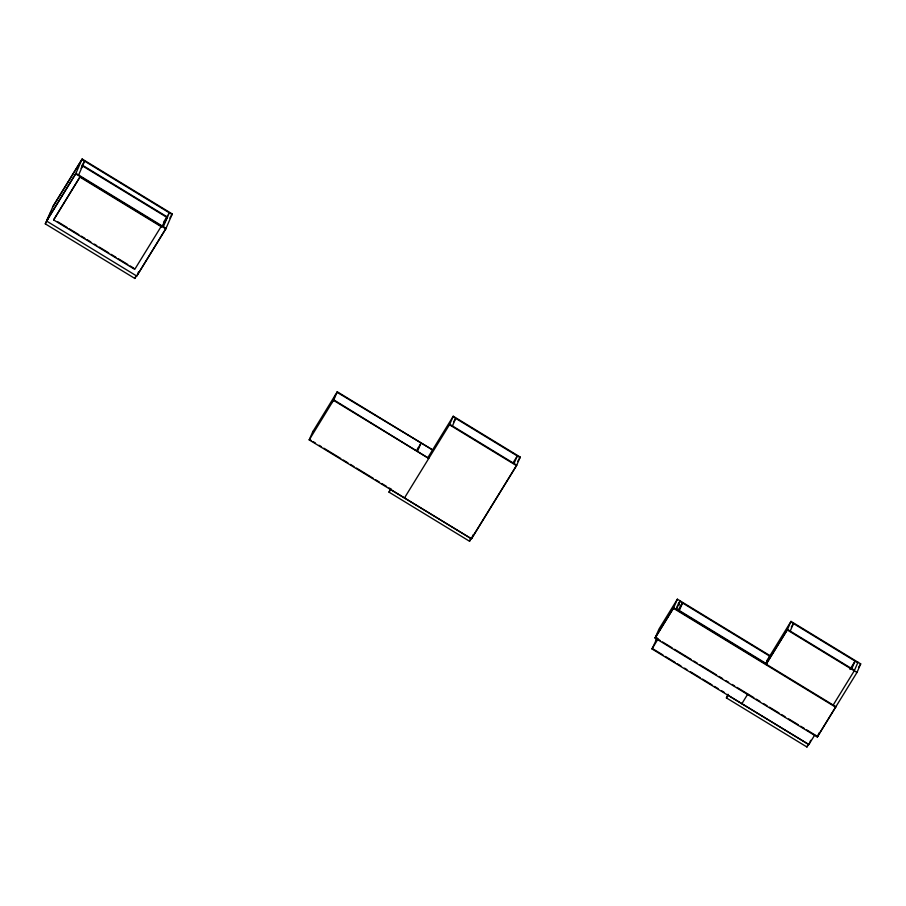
<?xml version="1.0" encoding="UTF-8"?>
<svg xmlns="http://www.w3.org/2000/svg" width="906" height="906" viewBox="0 0 906 906"><rect width="100%" height="100%" fill="white"/><g stroke="black" fill="none" stroke-linecap="round" stroke-linejoin="round"><path stroke-width="1.36" d="M45.3 223.861L51.212 211.37L45.3 223.861L134.835 278.459L136.466 275.798M46.614 221.075L53.069 206.217L82.152 159.003L172.276 213.963L165.821 228.833L136.738 276.036L46.614 221.075L75.685 173.861L82.152 159.003M53.624 219.909L80.192 176.613L53.624 219.909L134.734 269.376L161.087 226.591L79.966 177.123M78.618 174.994L84.632 161.166L81.721 165.889M134.835 278.459L135.889 276.024M136.738 276.036L166.036 228.312L75.911 173.352L46.829 220.566M137.508 274.269L138.607 271.755M163.34 226.67L169.354 212.831L163.533 222.276M427.87 457.575L453.238 416.228L520.237 457.088L516.511 465.661L471.448 538.844L309.206 439.908L312.932 431.335M332.151 402.502L335.424 394.959M337.066 392.309L432.524 449.863L337.281 391.788L333.555 400.361L428.798 458.436L333.782 399.852L309.206 439.908M389.014 492.151L390.656 489.5L471.165 538.594L469.535 541.256L389.014 492.151L390.599 488.504M417.066 451.109L418.708 447.338M417.609 450.962L420.882 443.419L419.252 446.08M453.238 416.228L449.512 424.801L516.511 465.661M452.445 425.933L455.718 418.391L453.51 421.992M469.535 541.256L470.588 538.821M473.306 534.551L471.664 538.323L516.737 465.14L449.738 424.291L404.45 497.983M514.03 463.498L517.315 455.945L512.875 463.147M655.298 637.564L673.656 607.756L835.887 706.691L817.314 737.008L655.072 638.073L659.024 628.99L677.382 599.183L769.919 655.616L766.193 664.189M814.698 735.06L808.832 744.585L652.003 648.945L657.212 637.971M655.072 638.073L673.43 608.277L677.382 599.183M676.589 607.779L677.677 605.265M676.363 609.41L680.089 600.837M678.741 610.678L680.927 605.65L678.232 604.008M679.285 610.542L682.569 603L678.005 610.406M726.408 697.903L728.039 695.242L808.56 744.347L806.929 746.997L726.408 697.903L727.994 694.245M765.876 663.815L767.518 660.044M766.023 664.46L787.269 629.953L790.995 621.38L860.7 663.883L856.974 672.467L817.54 736.499L806.725 729.896M790.202 631.097L793.475 623.543L791.278 627.111M806.929 746.997L807.982 744.562M808.832 744.585L810.7 740.293M817.314 737.008L819.137 732.818M851.787 668.651L855.071 661.108L849.941 669.432M857.993 662.241L854.267 670.814L833.022 705.321M52.854 206.727L81.925 159.513L172.061 214.484M47.418 219.003L49.094 216.228M81.098 168.301L82.548 165.945L167.282 217.61L161.461 227.044M169.875 218.018L172.276 213.963M312.717 431.845L337.281 391.788M417.054 449.648L418.515 447.27M517.802 461.199L520.237 457.088M655.514 640.882L656.986 638.492M678.39 603.747L679.862 601.346L769.692 656.125M652.003 648.945L658.13 638.843M766.748 660.916L790.995 621.38M766.238 663.951L787.495 629.443L854.494 670.304M741.844 703.724L747.744 694.143M858.514 667.45L860.7 663.883M82.774 165.424L167.497 217.089M75.685 173.861L165.821 228.833M790.779 621.901L857.767 662.75M453.023 416.737L520.021 457.598M787.269 629.953L856.974 672.467M57.418 221.585L66.965 227.406M69.354 228.856L78.89 234.677M81.28 236.126L84.858 238.312M87.248 239.773L90.827 241.947M94.405 244.133L96.783 245.583M99.173 247.044L108.72 252.865M111.098 254.314L115.877 257.225M118.256 258.686L127.803 264.507M130.192 265.956L133.771 268.142M676.578 608.889L766.408 663.668M673.43 608.277L835.672 707.201M656.499 638.288L660.112 640.497M662.513 641.958L672.127 647.824M674.528 649.285L691.357 659.545M693.758 661.006L697.36 663.215M699.76 664.676L716.589 674.936M718.99 676.397L722.603 678.594M726.204 680.802L728.605 682.263M732.218 684.46L734.619 685.933M737.02 687.394L753.849 697.654M756.25 699.115L759.851 701.323M763.464 703.52L767.065 705.717M769.466 707.178L779.081 713.045M781.482 714.506L785.094 716.703M788.696 718.911L798.311 724.766M800.711 726.238L804.313 728.435M309.433 439.387L311.234 440.486M313.046 441.596L315.458 443.068M319.071 445.276L321.483 446.737M323.895 448.21L340.781 458.504M343.181 459.976L348.006 462.921M350.418 464.382L354.031 466.59M356.443 468.062L373.329 478.357M375.741 479.829L379.354 482.026M381.766 483.498L386.59 486.443M389.002 487.915L391.403 489.376M652.229 648.436L663.011 655.004M665.412 656.465L674.993 662.309M677.382 663.77L680.972 665.967M684.574 668.152L686.963 669.613M690.565 671.81L700.145 677.654M702.535 679.104L712.116 684.947M714.517 686.408L718.107 688.605M721.697 690.791L724.098 692.252"/></g></svg>
